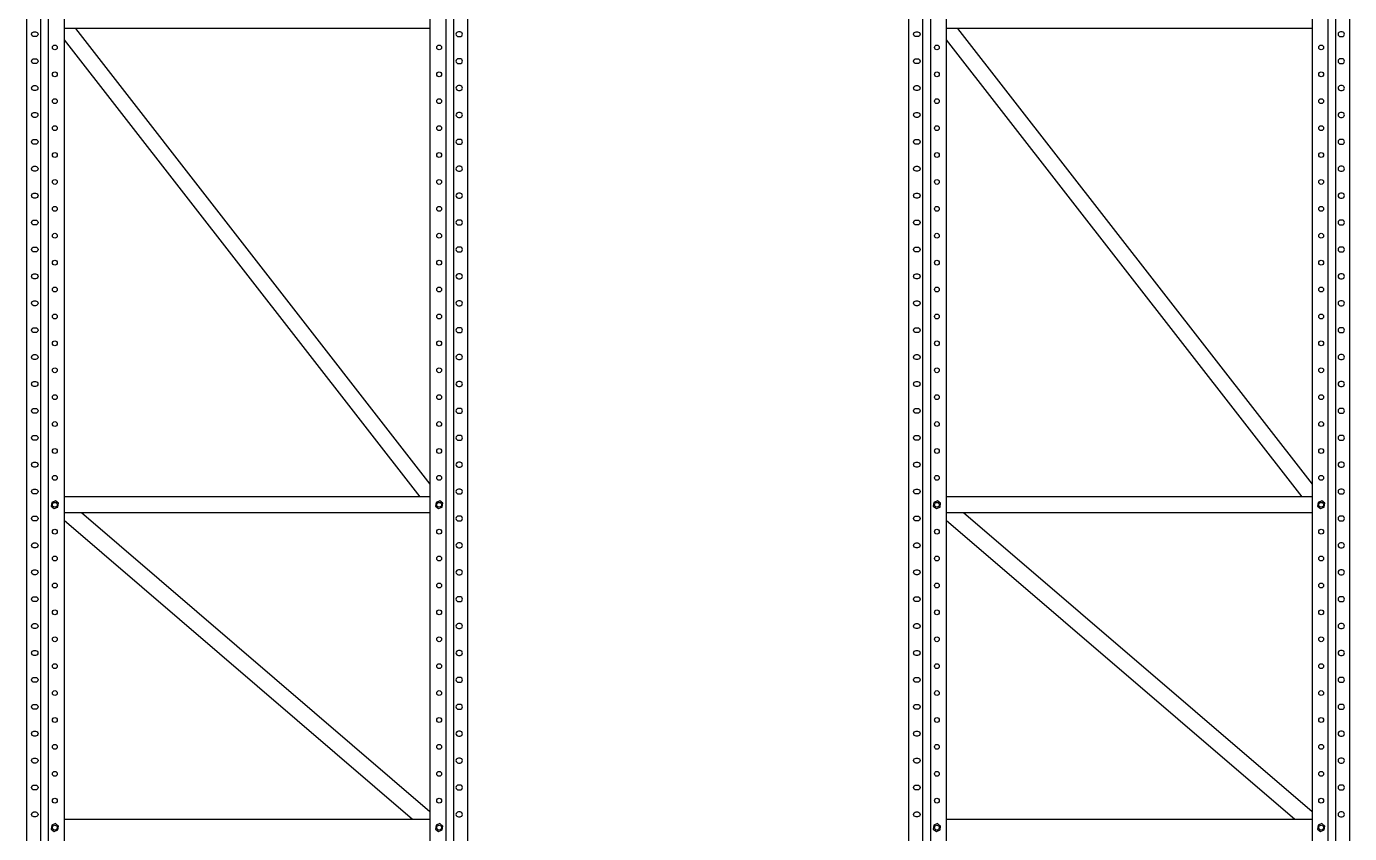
# Model space of a CAD drawing. Header units: millimetres. Extents: x 2596 to 53213, y 1175 to 12446.
# Drawn here: x 31694 to 34154, y 3045 to 4545 of the extents above; entities that cross this region are included whole.
import ezdxf

# ---------------------------------------------------------------- set-up
doc = ezdxf.new("R2010")
doc.units = ezdxf.units.MM
doc.linetypes.add('LIN0', pattern=[0])
doc.layers.add('MONTANTE', color=170, linetype='LIN0', lineweight=25)

# ---------------------------------------------------------------- blocks, each defined once
blk = doc.blocks.new('*U5')
at = {"layer": 'MONTANTE'}
for p, q in [((-872.6, 8804.8), (-872.6, 64.7)), ((-846.5, 8804.8), (-846.5, 64.7)), ((-832.1, 8804.8), (-832.1, 4.8)), ((-802.9, 8804.8), (-802.9, 4.8)), ((-122.4, 8804.8), (-122.4, 4.8)), ((-93.2, 8804.8), (-93.2, 4.8)), ((-78.8, 8804.8), (-78.8, 64.7)), ((-52.6, 8804.8), (-52.6, 64.7)), ((-122.4, 2789.7), (-802.9, 2789.7)), ((-122.4, 2789.7), (-802.9, 2789.7)), ((-781.6, 2789.7), (-122.4, 1943.2)), ((-802.9, 2768.6), (-141.4, 1919.7)), ((-122.4, 1919.7), (-802.9, 1919.7)), ((-122.4, 1889.7), (-802.9, 1889.7)), ((-154.7, 1319.7), (-802.9, 1875.3)), ((-122.4, 1334.2), (-770.6, 1889.7)), ((-122.4, 1319.7), (-802.9, 1319.7))]:
    blk.add_line(p, q, dxfattribs=at)
for points in [[(-855.7, 2774.7), (-858.7, 2774.7, -1), (-858.7, 2783.7), (-855.7, 2783.7, -1)], [(-69.6, 2774.7), (-66.6, 2774.7, 1), (-66.6, 2783.7), (-69.6, 2783.7, 1)], [(-855.7, 2724.7), (-858.7, 2724.7, -1), (-858.7, 2733.7), (-855.7, 2733.7, -1)], [(-69.6, 2724.7), (-66.6, 2724.7, 1), (-66.6, 2733.7), (-69.6, 2733.7, 1)], [(-855.7, 2674.7), (-858.7, 2674.7, -1), (-858.7, 2683.7), (-855.7, 2683.7, -1)], [(-69.6, 2674.7), (-66.6, 2674.7, 1), (-66.6, 2683.7), (-69.6, 2683.7, 1)], [(-855.7, 2624.7), (-858.7, 2624.7, -1), (-858.7, 2633.7), (-855.7, 2633.7, -1)], [(-69.6, 2624.7), (-66.6, 2624.7, 1), (-66.6, 2633.7), (-69.6, 2633.7, 1)], [(-855.7, 2574.7), (-858.7, 2574.7, -1), (-858.7, 2583.7), (-855.7, 2583.7, -1)], [(-69.6, 2574.7), (-66.6, 2574.7, 1), (-66.6, 2583.7), (-69.6, 2583.7, 1)], [(-855.7, 2524.7), (-858.7, 2524.7, -1), (-858.7, 2533.7), (-855.7, 2533.7, -1)], [(-69.6, 2524.7), (-66.6, 2524.7, 1), (-66.6, 2533.7), (-69.6, 2533.7, 1)], [(-855.7, 2474.7), (-858.7, 2474.7, -1), (-858.7, 2483.7), (-855.7, 2483.7, -1)], [(-69.6, 2474.7), (-66.6, 2474.7, 1), (-66.6, 2483.7), (-69.6, 2483.7, 1)], [(-855.7, 2424.7), (-858.7, 2424.7, -1), (-858.7, 2433.7), (-855.7, 2433.7, -1)], [(-69.6, 2424.7), (-66.6, 2424.7, 1), (-66.6, 2433.7), (-69.6, 2433.7, 1)], [(-855.7, 2374.7), (-858.7, 2374.7, -1), (-858.7, 2383.7), (-855.7, 2383.7, -1)], [(-69.6, 2374.7), (-66.6, 2374.7, 1), (-66.6, 2383.7), (-69.6, 2383.7, 1)], [(-855.7, 2324.7), (-858.7, 2324.7, -1), (-858.7, 2333.7), (-855.7, 2333.7, -1)], [(-69.6, 2324.7), (-66.6, 2324.7, 1), (-66.6, 2333.7), (-69.6, 2333.7, 1)], [(-855.7, 2274.7), (-858.7, 2274.7, -1), (-858.7, 2283.7), (-855.7, 2283.7, -1)], [(-69.6, 2274.7), (-66.6, 2274.7, 1), (-66.6, 2283.7), (-69.6, 2283.7, 1)], [(-855.7, 2224.7), (-858.7, 2224.7, -1), (-858.7, 2233.7), (-855.7, 2233.7, -1)], [(-69.6, 2224.7), (-66.6, 2224.7, 1), (-66.6, 2233.7), (-69.6, 2233.7, 1)], [(-855.7, 2174.7), (-858.7, 2174.7, -1), (-858.7, 2183.7), (-855.7, 2183.7, -1)], [(-69.6, 2174.7), (-66.6, 2174.7, 1), (-66.6, 2183.7), (-69.6, 2183.7, 1)], [(-855.7, 2124.7), (-858.7, 2124.7, -1), (-858.7, 2133.7), (-855.7, 2133.7, -1)], [(-69.6, 2124.7), (-66.6, 2124.7, 1), (-66.6, 2133.7), (-69.6, 2133.7, 1)], [(-855.7, 2074.7), (-858.7, 2074.7, -1), (-858.7, 2083.7), (-855.7, 2083.7, -1)], [(-69.6, 2074.7), (-66.6, 2074.7, 1), (-66.6, 2083.7), (-69.6, 2083.7, 1)], [(-855.7, 2024.7), (-858.7, 2024.7, -1), (-858.7, 2033.7), (-855.7, 2033.7, -1)], [(-69.6, 2024.7), (-66.6, 2024.7, 1), (-66.6, 2033.7), (-69.6, 2033.7, 1)], [(-855.7, 1974.7), (-858.7, 1974.7, -1), (-858.7, 1983.7), (-855.7, 1983.7, -1)], [(-69.6, 1974.7), (-66.6, 1974.7, 1), (-66.6, 1983.7), (-69.6, 1983.7, 1)], [(-855.7, 1924.7), (-858.7, 1924.7, -1), (-858.7, 1933.7), (-855.7, 1933.7, -1)], [(-69.6, 1924.7), (-66.6, 1924.7, 1), (-66.6, 1933.7), (-69.6, 1933.7, 1)], [(-855.7, 1874.7), (-858.7, 1874.7, -1), (-858.7, 1883.7), (-855.7, 1883.7, -1)], [(-69.6, 1874.7), (-66.6, 1874.7, 1), (-66.6, 1883.7), (-69.6, 1883.7, 1)], [(-855.7, 1824.7), (-858.7, 1824.7, -1), (-858.7, 1833.7), (-855.7, 1833.7, -1)], [(-69.6, 1824.7), (-66.6, 1824.7, 1), (-66.6, 1833.7), (-69.6, 1833.7, 1)], [(-855.7, 1774.7), (-858.7, 1774.7, -1), (-858.7, 1783.7), (-855.7, 1783.7, -1)], [(-69.6, 1774.7), (-66.6, 1774.7, 1), (-66.6, 1783.7), (-69.6, 1783.7, 1)], [(-855.7, 1724.7), (-858.7, 1724.7, -1), (-858.7, 1733.7), (-855.7, 1733.7, -1)], [(-69.6, 1724.7), (-66.6, 1724.7, 1), (-66.6, 1733.7), (-69.6, 1733.7, 1)], [(-855.7, 1674.7), (-858.7, 1674.7, -1), (-858.7, 1683.7), (-855.7, 1683.7, -1)], [(-69.6, 1674.7), (-66.6, 1674.7, 1), (-66.6, 1683.7), (-69.6, 1683.7, 1)], [(-855.7, 1624.7), (-858.7, 1624.7, -1), (-858.7, 1633.7), (-855.7, 1633.7, -1)], [(-69.6, 1624.7), (-66.6, 1624.7, 1), (-66.6, 1633.7), (-69.6, 1633.7, 1)], [(-855.7, 1574.7), (-858.7, 1574.7, -1), (-858.7, 1583.7), (-855.7, 1583.7, -1)], [(-69.6, 1574.7), (-66.6, 1574.7, 1), (-66.6, 1583.7), (-69.6, 1583.7, 1)], [(-855.7, 1524.7), (-858.7, 1524.7, -1), (-858.7, 1533.7), (-855.7, 1533.7, -1)], [(-69.6, 1524.7), (-66.6, 1524.7, 1), (-66.6, 1533.7), (-69.6, 1533.7, 1)], [(-855.7, 1474.7), (-858.7, 1474.7, -1), (-858.7, 1483.7), (-855.7, 1483.7, -1)], [(-69.6, 1474.7), (-66.6, 1474.7, 1), (-66.6, 1483.7), (-69.6, 1483.7, 1)], [(-855.7, 1424.7), (-858.7, 1424.7, -1), (-858.7, 1433.7), (-855.7, 1433.7, -1)], [(-69.6, 1424.7), (-66.6, 1424.7, 1), (-66.6, 1433.7), (-69.6, 1433.7, 1)], [(-855.7, 1374.7), (-858.7, 1374.7, -1), (-858.7, 1383.7), (-855.7, 1383.7, -1)], [(-69.6, 1374.7), (-66.6, 1374.7, 1), (-66.6, 1383.7), (-69.6, 1383.7, 1)], [(-855.7, 1324.7), (-858.7, 1324.7, -1), (-858.7, 1333.7), (-855.7, 1333.7, -1)], [(-69.6, 1324.7), (-66.6, 1324.7, 1), (-66.6, 1333.7), (-69.6, 1333.7, 1)]]:
    blk.add_lwpolyline(points, format="xyb", close=True, dxfattribs=at)
for points in [[(-818.9, 1912), (-825.7, 1909.2), (-826.7, 1902), (-820.9, 1897.5), (-814.1, 1900.3), (-813.1, 1907.5), (-818.9, 1912)], [(-104.4, 1912), (-111.2, 1909.2), (-112.2, 1902), (-106.4, 1897.5), (-99.6, 1900.3), (-98.6, 1907.5), (-104.4, 1912)], [(-818.9, 1312), (-825.7, 1309.2), (-826.7, 1302), (-820.9, 1297.5), (-814.1, 1300.3), (-813.1, 1307.5), (-818.9, 1312)], [(-104.4, 1312), (-111.2, 1309.2), (-112.2, 1302), (-106.4, 1297.5), (-99.6, 1300.3), (-98.6, 1307.5), (-104.4, 1312)]]:
    blk.add_lwpolyline(points, dxfattribs=at)
for centre in [(-819.9, 2754.7), (-105.4, 2754.7), (-819.9, 2704.7), (-105.4, 2704.7), (-819.9, 2654.7), (-105.4, 2654.7), (-819.9, 2604.7), (-105.4, 2604.7), (-819.9, 2554.7), (-105.4, 2554.7), (-819.9, 2504.7), (-105.4, 2504.7), (-819.9, 2454.7), (-105.4, 2454.7), (-819.9, 2404.7), (-105.4, 2404.7), (-819.9, 2354.7), (-105.4, 2354.7), (-819.9, 2304.7), (-105.4, 2304.7), (-819.9, 2254.7), (-105.4, 2254.7), (-819.9, 2204.7), (-105.4, 2204.7), (-819.9, 2154.7), (-105.4, 2154.7), (-819.9, 2104.7), (-105.4, 2104.7), (-819.9, 2054.7), (-105.4, 2054.7), (-819.9, 2004.7), (-105.4, 2004.7), (-819.9, 1954.7), (-105.4, 1954.7), (-819.9, 1904.7), (-105.4, 1904.7), (-819.9, 1854.7), (-105.4, 1854.7), (-819.9, 1804.7), (-105.4, 1804.7), (-819.9, 1754.7), (-105.4, 1754.7), (-819.9, 1704.7), (-105.4, 1704.7), (-819.9, 1654.7), (-105.4, 1654.7), (-819.9, 1604.7), (-105.4, 1604.7), (-819.9, 1554.7), (-105.4, 1554.7), (-819.9, 1504.7), (-105.4, 1504.7), (-819.9, 1454.7), (-105.4, 1454.7), (-819.9, 1404.7), (-105.4, 1404.7), (-819.9, 1354.7), (-105.4, 1354.7), (-819.9, 1304.7), (-105.4, 1304.7)]:
    blk.add_circle(centre, 4.5, dxfattribs=at)
blk = doc.blocks.new('*U38')
blk.add_blockref('*U5', (42.5, -4552.375))
blk = doc.blocks.new('*U37')
at = {"color": 0, "linetype": 'ByBlock', "lineweight": -2, "transparency": 16777216}
for p in [(1640, 0), (3280, 0)]:
    blk.add_blockref('*U38', p, dxfattribs=at)

msp = doc.modelspace()

# ---------------------------------------------------------------- block references
msp.add_blockref('*U37', (30884, 6303.9))

doc.saveas('drawing.dxf')
